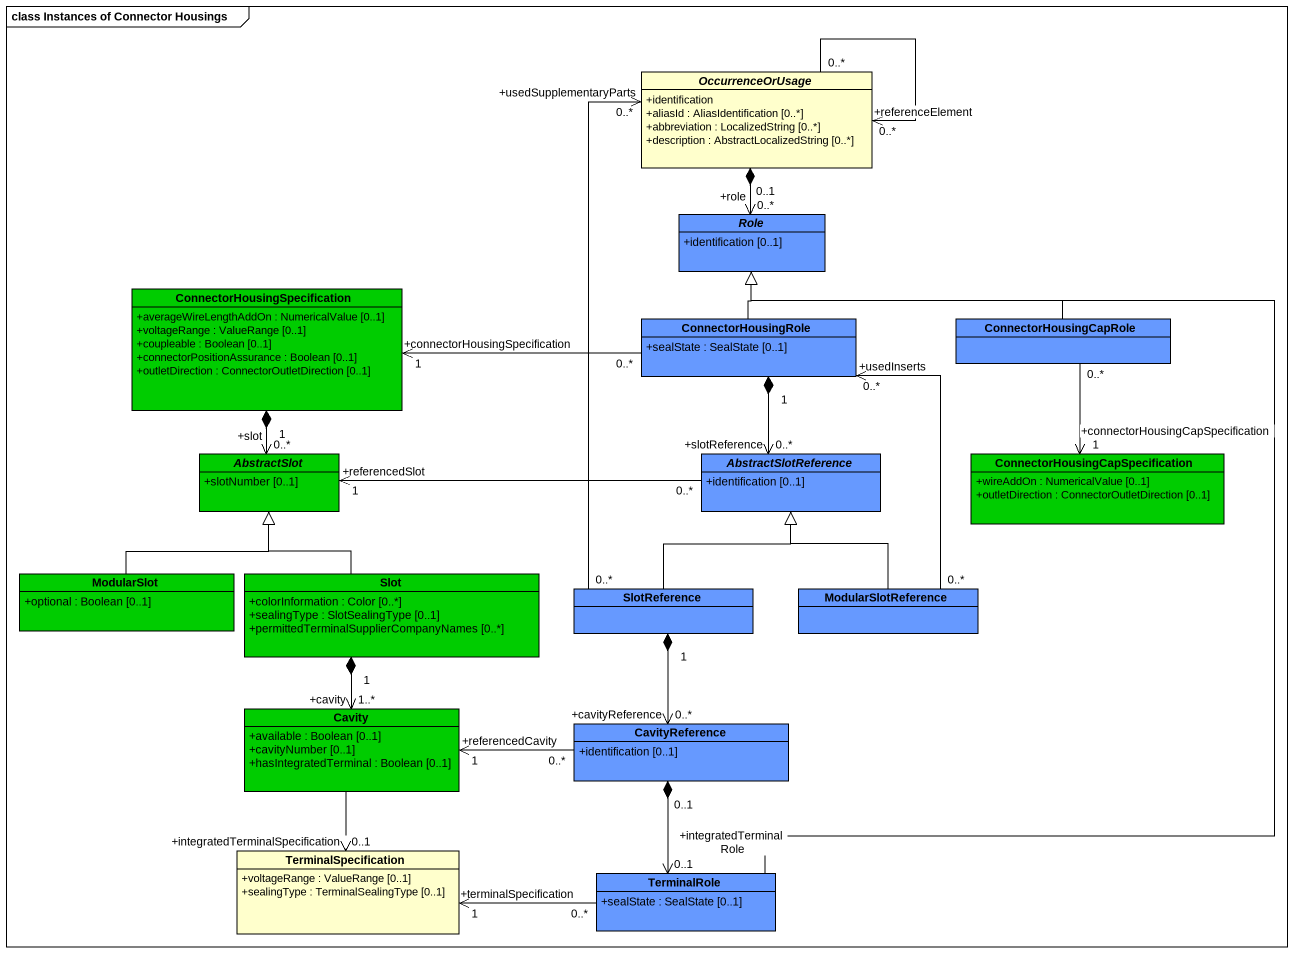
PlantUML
@startuml
mainframe class Instances of Connector Housings
hide circle
hide empty members
skinparam classAttributeIconSize 0
abstract class OccurrenceOrUsage {
  +identification
  +aliasId : AliasIdentification [0..*]
  +abbreviation : LocalizedString [0..*]
  +description : AbstractLocalizedString [0..*]
}
abstract class Role #6699FF {
  +identification [0..1]
}
class "ConnectorHousingSpecification" as ConnectorHousingSpecificatio #00CC00 {
  +averageWireLengthAddOn : NumericalValue [0..1]
  +voltageRange : ValueRange [0..1]
  +coupleable : Boolean [0..1]
  +connectorPositionAssurance : Boolean [0..1]
  +outletDirection : ConnectorOutletDirection [0..1]
}
class ConnectorHousingRole #6699FF {
  +sealState : SealState [0..1]
}
class ConnectorHousingCapRole #6699FF
abstract class AbstractSlot #00CC00 {
  +slotNumber [0..1]
}
abstract class AbstractSlotReference #6699FF {
  +identification [0..1]
}
class "ConnectorHousingCapSpecification" as ConnectorHousingCapSpecifica #00CC00 {
  +wireAddOn : NumericalValue [0..1]
  +outletDirection : ConnectorOutletDirection [0..1]
}
class ModularSlot #00CC00 {
  +optional : Boolean [0..1]
}
class Slot #00CC00 {
  +colorInformation : Color [0..*]
  +sealingType : SlotSealingType [0..1]
  +permittedTerminalSupplierCompanyNames [0..*]
}
class SlotReference #6699FF
class ModularSlotReference #6699FF
class Cavity #00CC00 {
  +available : Boolean [0..1]
  +cavityNumber [0..1]
  +hasIntegratedTerminal : Boolean [0..1]
}
class CavityReference #6699FF {
  +identification [0..1]
}
class TerminalSpecification {
  +voltageRange : ValueRange [0..1]
  +sealingType : TerminalSealingType [0..1]
}
class TerminalRole #6699FF {
  +sealState : SealState [0..1]
}
OccurrenceOrUsage "0..*" --> "+referenceElement\n0..*" OccurrenceOrUsage
OccurrenceOrUsage "0..1" *--> "+role\n0..*" Role
ConnectorHousingSpecificatio "1" *--> "+slot\n0..*" AbstractSlot
ConnectorHousingRole -up-|> Role
ConnectorHousingRole "0..*" -left-> "+connectorHousingSpecification\n1" ConnectorHousingSpecificatio
ConnectorHousingRole "1" *--> "+slotReference\n0..*" AbstractSlotReference
ConnectorHousingCapRole -left-|> Role
ConnectorHousingCapRole "0..*" --> "1\n+connectorHousingCapSpecification" ConnectorHousingCapSpecifica
AbstractSlotReference "0..*" -left-> "+referencedSlot\n1" AbstractSlot
ModularSlot -up-|> AbstractSlot
Slot -up-|> AbstractSlot
Slot "1" *--> "+cavity\n1..*" Cavity
SlotReference "0..*" -up-> "+usedSupplementaryParts\n0..*" OccurrenceOrUsage
SlotReference -up-|> AbstractSlotReference
SlotReference "1" *--> "+cavityReference\n0..*" CavityReference
ModularSlotReference "0..*" -up-> "+usedInserts\n0..*" ConnectorHousingRole
ModularSlotReference -up-|> AbstractSlotReference
Cavity --> "+integratedTerminalSpecification\n0..1" TerminalSpecification
CavityReference "0..*" -left-> "+referencedCavity\n1" Cavity
CavityReference "0..1" *--> "0..1\n+integratedTerminalRole" TerminalRole
TerminalRole -up-|> Role
TerminalRole "0..*" -left-> "+terminalSpecification\n1" TerminalSpecification
@enduml
